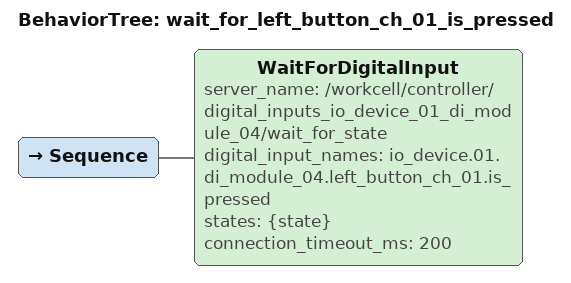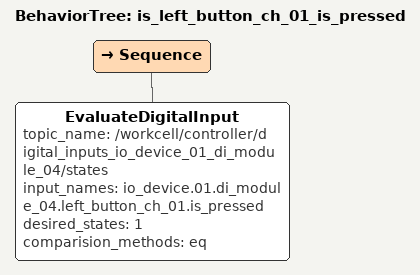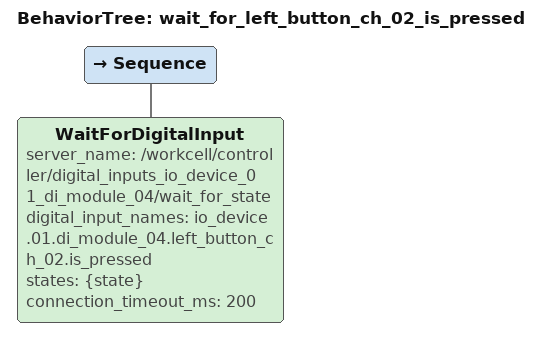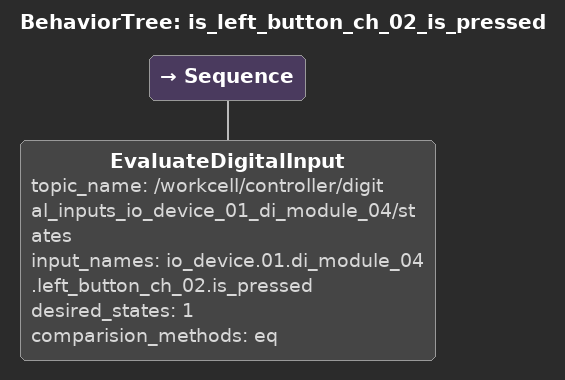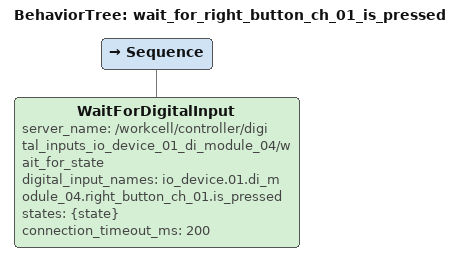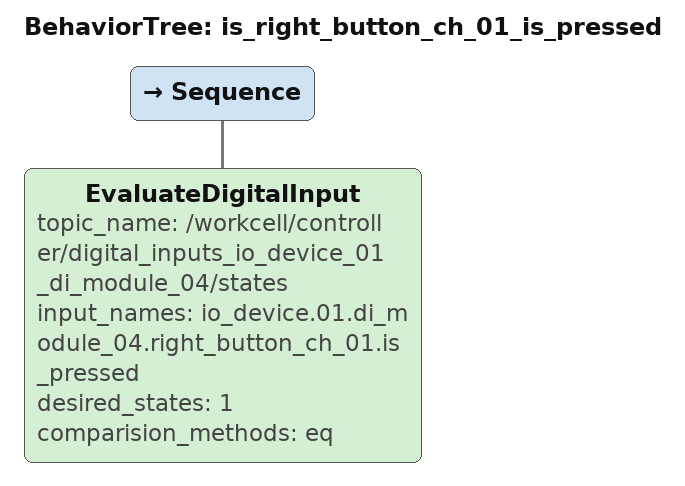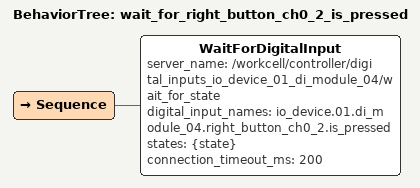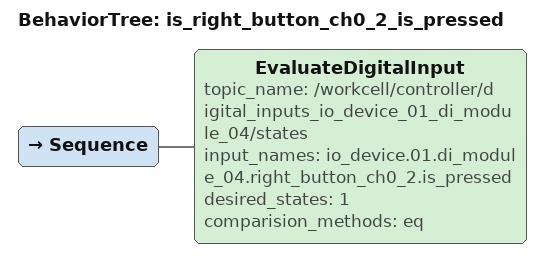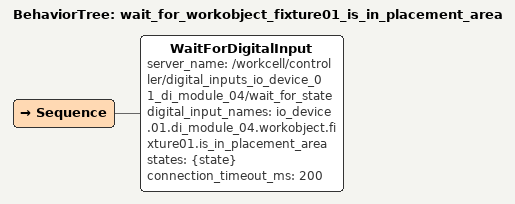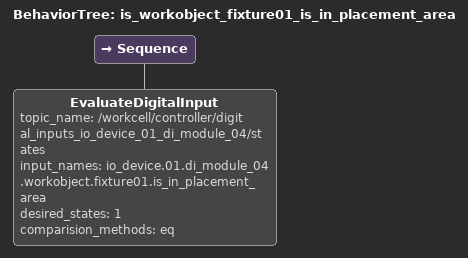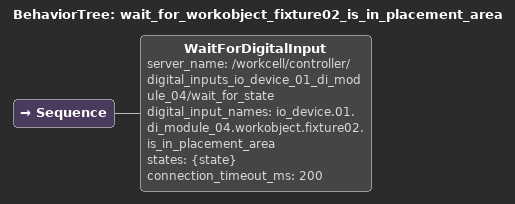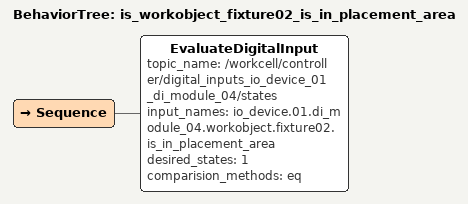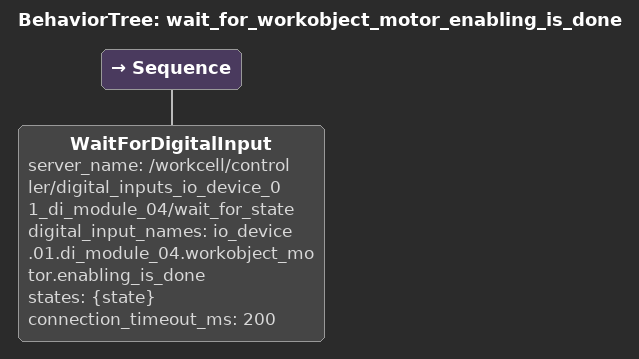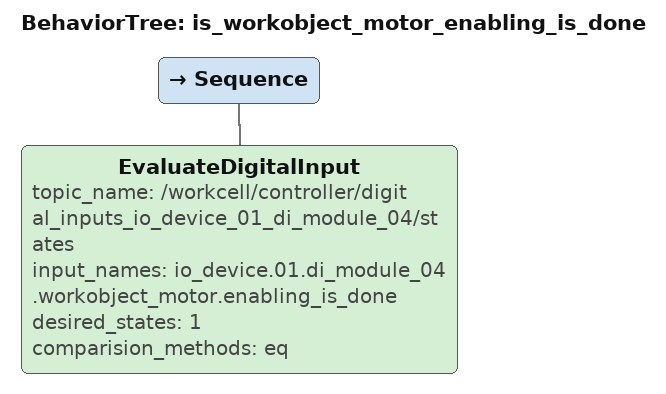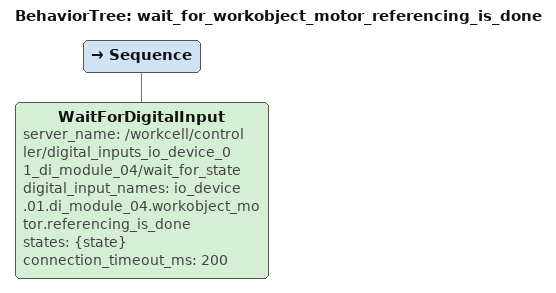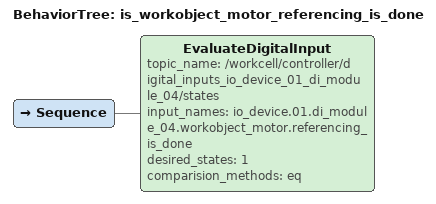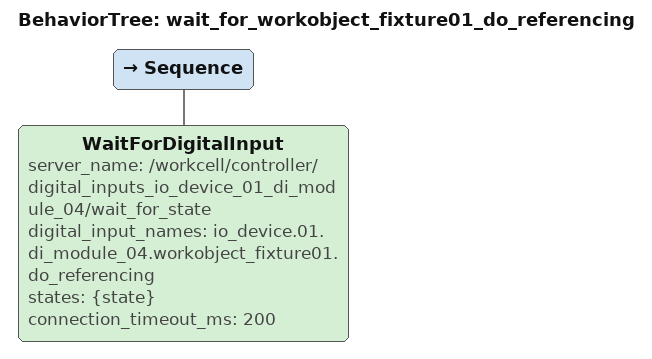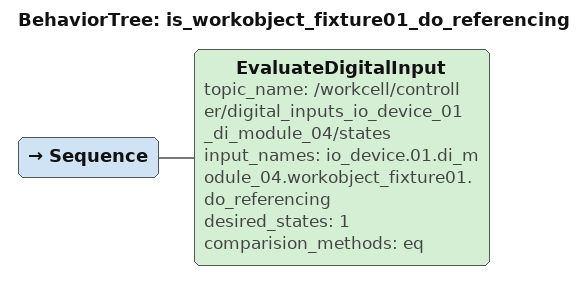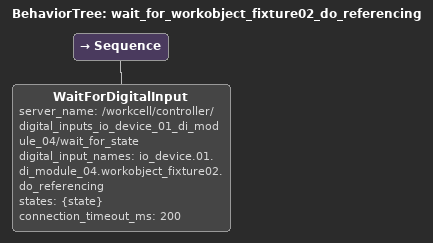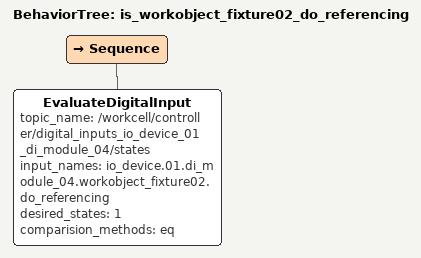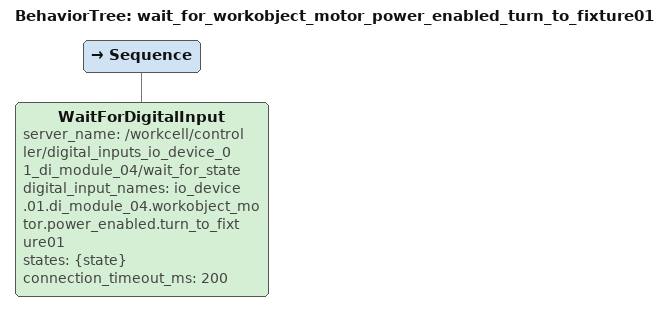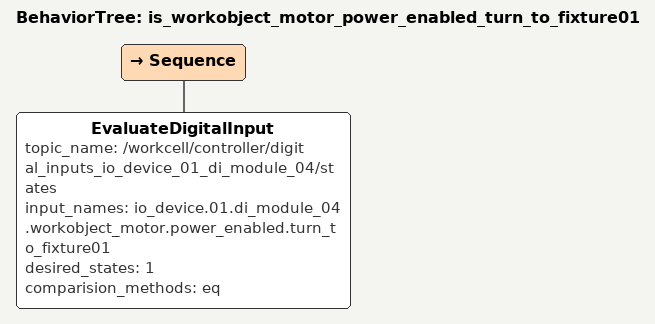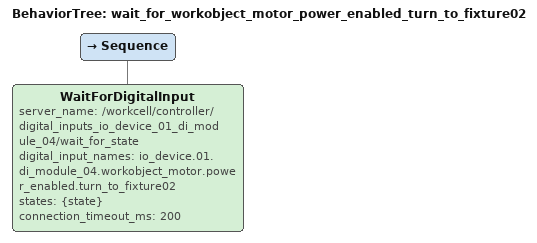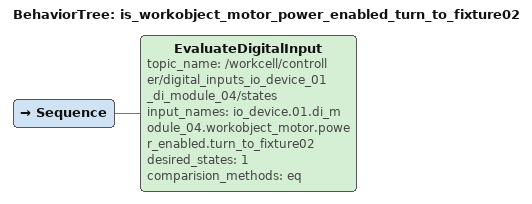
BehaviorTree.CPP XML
<BehaviorTree ID="wait_for_left_button_ch_01_is_pressed">
  <Sequence>
    <WaitForDigitalInput server_name="/workcell/controller/digital_inputs_io_device_01_di_module_04/wait_for_state" digital_input_names="io_device.01.di_module_04.left_button_ch_01.is_pressed" states="{state}" connection_timeout_ms="200"/>
  </Sequence>
</BehaviorTree>

<BehaviorTree ID="is_left_button_ch_01_is_pressed">
  <Sequence>
    <EvaluateDigitalInput topic_name="/workcell/controller/digital_inputs_io_device_01_di_module_04/states" input_names="io_device.01.di_module_04.left_button_ch_01.is_pressed" desired_states="1" comparision_methods="eq"/>
  </Sequence>
</BehaviorTree>

<BehaviorTree ID="wait_for_left_button_ch_02_is_pressed">
  <Sequence>
    <WaitForDigitalInput server_name="/workcell/controller/digital_inputs_io_device_01_di_module_04/wait_for_state" digital_input_names="io_device.01.di_module_04.left_button_ch_02.is_pressed" states="{state}" connection_timeout_ms="200"/>
  </Sequence>
</BehaviorTree>

<BehaviorTree ID="is_left_button_ch_02_is_pressed">
  <Sequence>
    <EvaluateDigitalInput topic_name="/workcell/controller/digital_inputs_io_device_01_di_module_04/states" input_names="io_device.01.di_module_04.left_button_ch_02.is_pressed" desired_states="1" comparision_methods="eq"/>
  </Sequence>
</BehaviorTree>

<BehaviorTree ID="wait_for_right_button_ch_01_is_pressed">
  <Sequence>
    <WaitForDigitalInput server_name="/workcell/controller/digital_inputs_io_device_01_di_module_04/wait_for_state" digital_input_names="io_device.01.di_module_04.right_button_ch_01.is_pressed" states="{state}" connection_timeout_ms="200"/>
  </Sequence>
</BehaviorTree>

<BehaviorTree ID="is_right_button_ch_01_is_pressed">
  <Sequence>
    <EvaluateDigitalInput topic_name="/workcell/controller/digital_inputs_io_device_01_di_module_04/states" input_names="io_device.01.di_module_04.right_button_ch_01.is_pressed" desired_states="1" comparision_methods="eq"/>
  </Sequence>
</BehaviorTree>

<BehaviorTree ID="wait_for_right_button_ch0_2_is_pressed">
  <Sequence>
    <WaitForDigitalInput server_name="/workcell/controller/digital_inputs_io_device_01_di_module_04/wait_for_state" digital_input_names="io_device.01.di_module_04.right_button_ch0_2.is_pressed" states="{state}" connection_timeout_ms="200"/>
  </Sequence>
</BehaviorTree>

<BehaviorTree ID="is_right_button_ch0_2_is_pressed">
  <Sequence>
    <EvaluateDigitalInput topic_name="/workcell/controller/digital_inputs_io_device_01_di_module_04/states" input_names="io_device.01.di_module_04.right_button_ch0_2.is_pressed" desired_states="1" comparision_methods="eq"/>
  </Sequence>
</BehaviorTree>

<BehaviorTree ID="wait_for_workobject_fixture01_is_in_placement_area">
  <Sequence>
    <WaitForDigitalInput server_name="/workcell/controller/digital_inputs_io_device_01_di_module_04/wait_for_state" digital_input_names="io_device.01.di_module_04.workobject.fixture01.is_in_placement_area" states="{state}" connection_timeout_ms="200"/>
  </Sequence>
</BehaviorTree>

<BehaviorTree ID="is_workobject_fixture01_is_in_placement_area">
  <Sequence>
    <EvaluateDigitalInput topic_name="/workcell/controller/digital_inputs_io_device_01_di_module_04/states" input_names="io_device.01.di_module_04.workobject.fixture01.is_in_placement_area" desired_states="1" comparision_methods="eq"/>
  </Sequence>
</BehaviorTree>

<BehaviorTree ID="wait_for_workobject_fixture02_is_in_placement_area">
  <Sequence>
    <WaitForDigitalInput server_name="/workcell/controller/digital_inputs_io_device_01_di_module_04/wait_for_state" digital_input_names="io_device.01.di_module_04.workobject.fixture02.is_in_placement_area" states="{state}" connection_timeout_ms="200"/>
  </Sequence>
</BehaviorTree>

<BehaviorTree ID="is_workobject_fixture02_is_in_placement_area">
  <Sequence>
    <EvaluateDigitalInput topic_name="/workcell/controller/digital_inputs_io_device_01_di_module_04/states" input_names="io_device.01.di_module_04.workobject.fixture02.is_in_placement_area" desired_states="1" comparision_methods="eq"/>
  </Sequence>
</BehaviorTree>

<BehaviorTree ID="wait_for_workobject_motor_enabling_is_done">
  <Sequence>
    <WaitForDigitalInput server_name="/workcell/controller/digital_inputs_io_device_01_di_module_04/wait_for_state" digital_input_names="io_device.01.di_module_04.workobject_motor.enabling_is_done" states="{state}" connection_timeout_ms="200"/>
  </Sequence>
</BehaviorTree>

<BehaviorTree ID="is_workobject_motor_enabling_is_done">
  <Sequence>
    <EvaluateDigitalInput topic_name="/workcell/controller/digital_inputs_io_device_01_di_module_04/states" input_names="io_device.01.di_module_04.workobject_motor.enabling_is_done" desired_states="1" comparision_methods="eq"/>
  </Sequence>
</BehaviorTree>

<BehaviorTree ID="wait_for_workobject_motor_referencing_is_done">
  <Sequence>
    <WaitForDigitalInput server_name="/workcell/controller/digital_inputs_io_device_01_di_module_04/wait_for_state" digital_input_names="io_device.01.di_module_04.workobject_motor.referencing_is_done" states="{state}" connection_timeout_ms="200"/>
  </Sequence>
</BehaviorTree>

<BehaviorTree ID="is_workobject_motor_referencing_is_done">
  <Sequence>
    <EvaluateDigitalInput topic_name="/workcell/controller/digital_inputs_io_device_01_di_module_04/states" input_names="io_device.01.di_module_04.workobject_motor.referencing_is_done" desired_states="1" comparision_methods="eq"/>
  </Sequence>
</BehaviorTree>

<BehaviorTree ID="wait_for_workobject_fixture01_do_referencing">
  <Sequence>
    <WaitForDigitalInput server_name="/workcell/controller/digital_inputs_io_device_01_di_module_04/wait_for_state" digital_input_names="io_device.01.di_module_04.workobject_fixture01.do_referencing" states="{state}" connection_timeout_ms="200"/>
  </Sequence>
</BehaviorTree>

<BehaviorTree ID="is_workobject_fixture01_do_referencing">
  <Sequence>
    <EvaluateDigitalInput topic_name="/workcell/controller/digital_inputs_io_device_01_di_module_04/states" input_names="io_device.01.di_module_04.workobject_fixture01.do_referencing" desired_states="1" comparision_methods="eq"/>
  </Sequence>
</BehaviorTree>

<BehaviorTree ID="wait_for_workobject_fixture02_do_referencing">
  <Sequence>
    <WaitForDigitalInput server_name="/workcell/controller/digital_inputs_io_device_01_di_module_04/wait_for_state" digital_input_names="io_device.01.di_module_04.workobject_fixture02.do_referencing" states="{state}" connection_timeout_ms="200"/>
  </Sequence>
</BehaviorTree>

<BehaviorTree ID="is_workobject_fixture02_do_referencing">
  <Sequence>
    <EvaluateDigitalInput topic_name="/workcell/controller/digital_inputs_io_device_01_di_module_04/states" input_names="io_device.01.di_module_04.workobject_fixture02.do_referencing" desired_states="1" comparision_methods="eq"/>
  </Sequence>
</BehaviorTree>

<BehaviorTree ID="wait_for_workobject_motor_power_enabled_turn_to_fixture01">
  <Sequence>
    <WaitForDigitalInput server_name="/workcell/controller/digital_inputs_io_device_01_di_module_04/wait_for_state" digital_input_names="io_device.01.di_module_04.workobject_motor.power_enabled.turn_to_fixture01" states="{state}" connection_timeout_ms="200"/>
  </Sequence>
</BehaviorTree>

<BehaviorTree ID="is_workobject_motor_power_enabled_turn_to_fixture01">
  <Sequence>
    <EvaluateDigitalInput topic_name="/workcell/controller/digital_inputs_io_device_01_di_module_04/states" input_names="io_device.01.di_module_04.workobject_motor.power_enabled.turn_to_fixture01" desired_states="1" comparision_methods="eq"/>
  </Sequence>
</BehaviorTree>

<BehaviorTree ID="wait_for_workobject_motor_power_enabled_turn_to_fixture02">
  <Sequence>
    <WaitForDigitalInput server_name="/workcell/controller/digital_inputs_io_device_01_di_module_04/wait_for_state" digital_input_names="io_device.01.di_module_04.workobject_motor.power_enabled.turn_to_fixture02" states="{state}" connection_timeout_ms="200"/>
  </Sequence>
</BehaviorTree>

<BehaviorTree ID="is_workobject_motor_power_enabled_turn_to_fixture02">
  <Sequence>
    <EvaluateDigitalInput topic_name="/workcell/controller/digital_inputs_io_device_01_di_module_04/states" input_names="io_device.01.di_module_04.workobject_motor.power_enabled.turn_to_fixture02" desired_states="1" comparision_methods="eq"/>
  </Sequence>
</BehaviorTree>
